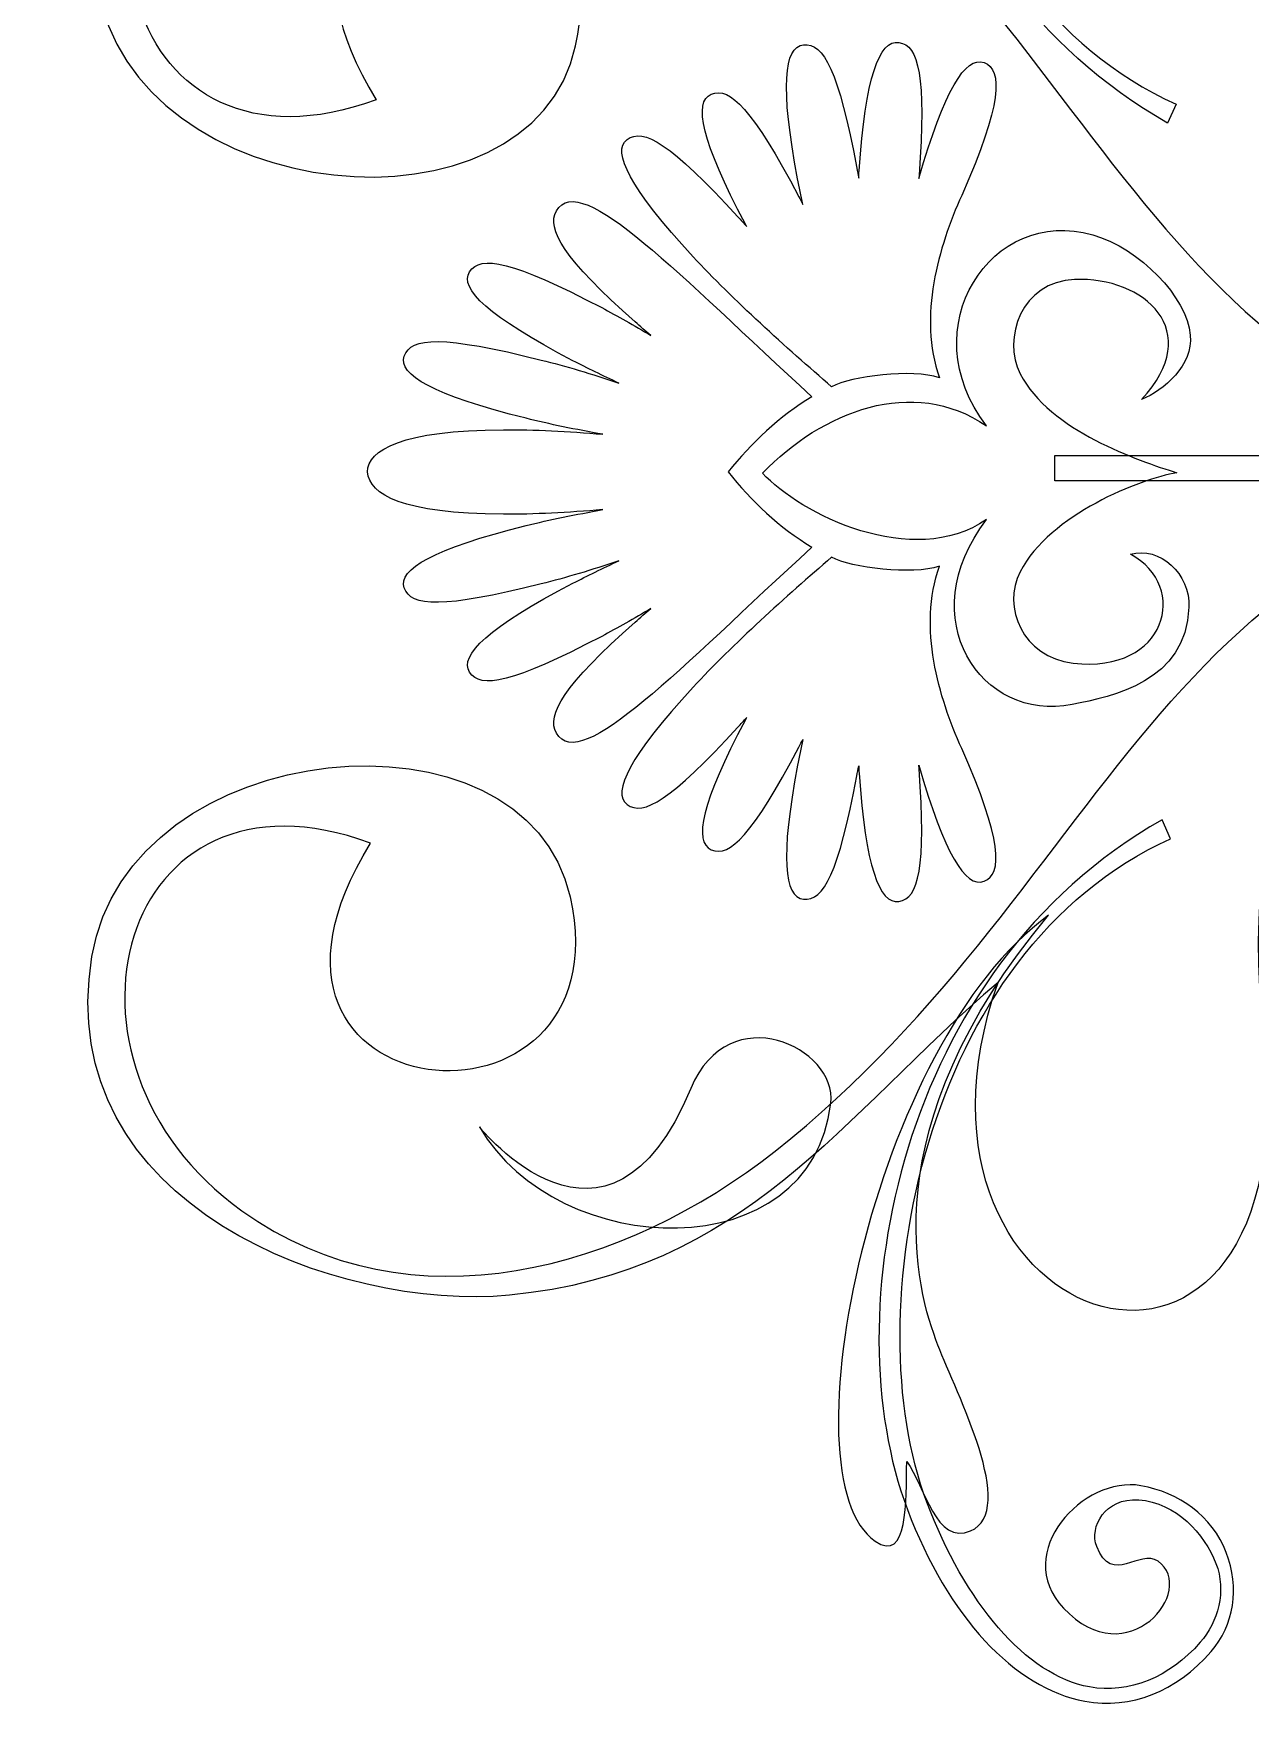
# Model space of a CAD drawing. Header units: millimetres. Extents: x -103 to 104, y -99 to 101.
# Drawn here: x -64.46 to -32.13, y -6.65 to 37.87 of the extents above; entities that cross this region are included whole.
import ezdxf

# ---------------------------------------------------------------- set-up
doc = ezdxf.new("R2010")
doc.units = ezdxf.units.MM
doc.header["$MEASUREMENT"] = 0
doc.layers.add('layer 1', color=7, linetype='Continuous')

msp = doc.modelspace()

# ---------------------------------------------------------------- linework, layer by layer
at = {"layer": 'layer 1', "color": 250}
for points, knots in [([(-34.3307, 35.4941), (-34.3307, 35.4941), (-34.1043, 35.996), (-34.1043, 35.996), (-34.1043, 35.996), (-40.7223, 38.9795), (-42.4581, 48.6447), (-40.5806, 53.6179), (-40.5806, 53.6179), (-39.5732, 56.2847), (-37.944, 58.2253), (-36.2621, 58.5297), (-36.2621, 58.5297), (-35.2181, 58.718), (-34.1312, 58.2744), (-33.3168, 57.3425), (-33.3168, 57.3425), (-32.8443, 56.8033), (-32.6138, 55.9853), (-32.901, 55.2475), (-32.901, 55.2475), (-33.2055, 54.4612), (-33.9549, 53.6269), (-34.9523, 53.5584), (-34.9523, 53.5584), (-35.8561, 53.4951), (-36.2649, 54.2801), (-36.0674, 54.7961), (-36.0674, 54.7961), (-35.662, 55.8528), (-34.9204, 54.842), (-34.4373, 55.1885), (-34.4373, 55.1885), (-33.3785, 55.9446), (-35.2523, 58.2517), (-36.9534, 56.4315), (-36.9534, 56.4315), (-38.3352, 54.952), (-36.4079, 52.9054), (-34.8912, 53.1822), (-34.8912, 53.1822), (-33.8838, 53.3671), (-33.0054, 53.9769), (-32.6255, 54.9565), (-32.6255, 54.9565), (-32.2653, 55.8851), (-32.4192, 56.8932), (-33.0273, 57.589), (-33.0273, 57.589), (-33.9624, 58.6592), (-35.1545, 59.1247), (-36.3828, 58.906), (-36.3828, 58.906), (-38.2567, 58.5654), (-40.0194, 56.6623), (-41.0956, 53.8133), (-41.0956, 53.8133), (-43.0511, 48.6376), (-41.343, 39.4658), (-34.3307, 35.4941)], [0, 0, 0, 0, 0.0625, 0.0625, 0.0625, 0.0625, 0.125, 0.125, 0.125, 0.125, 0.1875, 0.1875, 0.1875, 0.1875, 0.25, 0.25, 0.25, 0.25, 0.3125, 0.3125, 0.3125, 0.3125, 0.375, 0.375, 0.375, 0.375, 0.4375, 0.4375, 0.4375, 0.4375, 0.5, 0.5, 0.5, 0.5, 0.5625, 0.5625, 0.5625, 0.5625, 0.625, 0.625, 0.625, 0.625, 0.6875, 0.6875, 0.6875, 0.6875, 0.75, 0.75, 0.75, 0.75, 0.8125, 0.8125, 0.8125, 0.8125, 0.875, 0.875, 0.875, 0.875, 1, 1, 1, 1]), ([(-21.2263, 26.4387), (-34.2682, 26.4678), (-35.4621, 37.0933), (-44.6121, 44.2948), (-44.6121, 44.2948), (-48.5633, 47.4083), (-54.2676, 49.107), (-58.7751, 45.8779), (-58.7751, 45.8779), (-64.3101, 41.912), (-62.0268, 33.6527), (-55.354, 36.1124), (-55.354, 36.1124), (-59.8619, 43.3856), (-48.5472, 44.3892), (-50.0561, 37.5434), (-50.0561, 37.5434), (-51.2307, 32.2183), (-61.7801, 33.196), (-62.7571, 39.1283), (-62.7571, 39.1283), (-63.8478, 45.7607), (-56.1641, 48.5568), (-51.6678, 48.1235), (-51.6678, 48.1235), (-45.3881, 47.5112), (-42.8318, 43.3481), (-38.6869, 39.8136), (-38.6869, 39.8136), (-42.0084, 49.3191), (-30.3487, 52.7954), (-31.6322, 41.2234), (-31.6322, 41.2234), (-33.2, 27.088), (-21.2263, 26.4387), (-21.2263, 26.4387)], [0, 0, 0, 0, 0.1, 0.1, 0.1, 0.1, 0.2, 0.2, 0.2, 0.2, 0.3, 0.3, 0.3, 0.3, 0.4, 0.4, 0.4, 0.4, 0.5, 0.5, 0.5, 0.5, 0.6, 0.6, 0.6, 0.6, 0.7, 0.7, 0.7, 0.7, 0.8, 0.8, 0.8, 0.8, 1, 1, 1, 1]), ([(-42.5261, 34.2268), (-42.5306, 34.1634), (-42.5334, 34.0988), (-42.5366, 34.0327), (-42.5366, 34.0327), (-42.5542, 34.1226), (-42.5687, 34.2086), (-42.5865, 34.2959), (-42.5865, 34.2959), (-43.0773, 36.887), (-43.4649, 37.6294), (-44.0014, 37.5725), (-44.0014, 37.5725), (-44.5235, 37.5207), (-44.6217, 36.4467), (-44.16, 34.0121), (-44.16, 34.0121), (-44.117, 33.791), (-44.0691, 33.5614), (-44.0175, 33.3298), (-44.0175, 33.3298), (-44.053, 33.3991), (-44.09, 33.4689), (-44.1264, 33.5374), (-44.1264, 33.5374), (-45.3644, 35.8705), (-45.9543, 36.4668), (-46.4521, 36.2592), (-46.4521, 36.2592), (-46.9345, 36.0554), (-46.71, 35.0014), (-45.5452, 32.808), (-45.5452, 32.808), (-45.5361, 32.7861), (-45.5219, 32.7641), (-45.5102, 32.7421), (-45.5102, 32.7421), (-45.5887, 32.8307), (-45.6664, 32.918), (-45.7462, 33.0021), (-45.7462, 33.0021), (-47.5368, 34.9517), (-48.2617, 35.3817), (-48.6891, 35.0546), (-48.6891, 35.0546), (-49.1044, 34.737), (-48.6179, 33.773), (-46.9345, 31.9429), (-46.9345, 31.9429), (-45.8866, 30.8081), (-44.4479, 29.5115), (-43.2555, 28.4905), (-43.2555, 28.4905), (-42.7387, 28.7686), (-41.1073, 28.9717), (-40.3944, 28.7292), (-40.3944, 28.7292), (-40.9644, 30.3638), (-40.4132, 32.2003), (-39.8017, 33.5736), (-39.8017, 33.5736), (-38.7258, 35.9863), (-38.7021, 36.9116), (-39.2082, 37.0978), (-39.2082, 37.0978), (-39.698, 37.2789), (-40.2645, 36.3711), (-40.9368, 34.0173), (-40.9368, 34.0173), (-40.9363, 34.0483), (-40.934, 34.0795), (-40.9299, 34.1097), (-40.9299, 34.1097), (-40.7506, 36.7408), (-40.9368, 37.5543), (-41.472, 37.6352), (-41.472, 37.6352), (-41.99, 37.7135), (-42.3579, 36.6982), (-42.5261, 34.2268)], [0, 0, 0, 0, 0.047619, 0.047619, 0.047619, 0.0476191, 0.0952381, 0.0952381, 0.0952381, 0.0952381, 0.1428571, 0.1428571, 0.1428571, 0.1428572, 0.1904762, 0.1904762, 0.1904762, 0.1904762, 0.2380952, 0.2380952, 0.2380952, 0.2380952, 0.2857143, 0.2857143, 0.2857143, 0.2857143, 0.3333333, 0.3333333, 0.3333333, 0.3333333, 0.3809524, 0.3809524, 0.3809524, 0.3809524, 0.4285714, 0.4285714, 0.4285714, 0.4285714, 0.4761905, 0.4761905, 0.4761905, 0.4761905, 0.5238095, 0.5238095, 0.5238095, 0.5238095, 0.5714286, 0.5714286, 0.5714286, 0.5714286, 0.6190476, 0.6190476, 0.6190476, 0.6190476, 0.6666667, 0.6666667, 0.6666667, 0.6666667, 0.7142857, 0.7142857, 0.7142857, 0.7142857, 0.7619048, 0.7619048, 0.7619048, 0.7619048, 0.8095238, 0.8095238, 0.8095238, 0.8095238, 0.8571429, 0.8571429, 0.8571429, 0.8571429, 0.9047619, 0.9047619, 0.9047619, 0.9047619, 1, 1, 1, 1]), ([(-50.5681, 33.1611), (-50.8414, 32.6826), (-50.3635, 31.8789), (-48.477, 30.2112), (-48.477, 30.2112), (-48.3424, 30.093), (-48.2022, 29.9706), (-48.0563, 29.8492), (-48.0563, 29.8492), (-48.5044, 30.1206), (-48.946, 30.3715), (-49.3638, 30.5902), (-49.3638, 30.5902), (-51.7434, 31.8343), (-52.5791, 31.9979), (-52.8739, 31.542), (-52.8739, 31.542), (-53.1602, 31.0983), (-52.3632, 30.3483), (-50.1268, 29.1793), (-50.1268, 29.1793), (-49.7492, 28.9826), (-49.337, 28.7842), (-48.9083, 28.5856), (-48.9083, 28.5856), (-49.6195, 28.8242), (-50.3256, 29.0402), (-50.9703, 29.1992), (-50.9703, 29.1992), (-53.5821, 29.8524), (-54.4324, 29.8143), (-54.6086, 29.3034), (-54.6086, 29.3034), (-54.7804, 28.8067), (-53.8272, 28.2622), (-51.3739, 27.6505), (-51.3739, 27.6505), (-50.7498, 27.4947), (-50.0516, 27.3519), (-49.337, 27.2271), (-49.337, 27.2271), (-50.2494, 27.3033), (-51.1663, 27.3519), (-51.9769, 27.3479), (-51.9769, 27.3479), (-54.6674, 27.3337), (-55.5858, 26.8113), (-55.5858, 26.2248), (-55.5858, 26.2248), (-55.5255, 25.6213), (-54.6674, 25.1159), (-51.9769, 25.1027), (-51.9769, 25.1027), (-51.1663, 25.0977), (-50.2494, 25.1468), (-49.337, 25.2244), (-49.337, 25.2244), (-50.0516, 25.0977), (-50.7498, 24.9554), (-51.3739, 24.8002), (-51.3739, 24.8002), (-53.8272, 24.1885), (-54.7804, 23.6434), (-54.6086, 23.1462), (-54.6086, 23.1462), (-54.4324, 22.6366), (-53.5821, 22.5977), (-50.9703, 23.2509), (-50.9703, 23.2509), (-50.3256, 23.4125), (-49.6195, 23.6259), (-48.9083, 23.8652), (-48.9083, 23.8652), (-49.337, 23.6674), (-49.7492, 23.4668), (-50.1268, 23.2702), (-50.1268, 23.2702), (-52.3632, 22.1032), (-53.1602, 21.3497), (-52.8739, 20.9075), (-52.8739, 20.9075), (-52.5791, 20.4524), (-51.7434, 20.614), (-49.3638, 21.8593), (-49.3638, 21.8593), (-48.946, 22.0773), (-48.5044, 22.3288), (-48.0563, 22.6004), (-48.0563, 22.6004), (-48.2022, 22.4776), (-48.3424, 22.3573), (-48.477, 22.2383), (-48.477, 22.2383), (-50.3635, 20.5712), (-50.8414, 19.7669), (-50.5681, 19.2896), (-50.5681, 19.2896), (-49.9271, 18.1696), (-47.2665, 21.0472), (-43.7799, 24.2267), (-43.7799, 24.2267), (-44.6356, 24.7356), (-45.3958, 25.4682), (-46.0065, 26.2248), (-46.0065, 26.2248), (-45.3958, 26.9833), (-44.6356, 27.714), (-43.7799, 28.2235), (-43.7799, 28.2235), (-47.2665, 31.4035), (-49.9271, 34.2811), (-50.5681, 33.1611)], [0, 0, 0, 0, 0.0344828, 0.0344828, 0.0344828, 0.0344828, 0.0689655, 0.0689655, 0.0689655, 0.0689655, 0.1034483, 0.1034483, 0.1034483, 0.1034483, 0.137931, 0.137931, 0.137931, 0.137931, 0.1724138, 0.1724138, 0.1724138, 0.1724138, 0.2068966, 0.2068966, 0.2068966, 0.2068966, 0.2413793, 0.2413793, 0.2413793, 0.2413793, 0.2758621, 0.2758621, 0.2758621, 0.2758621, 0.3103448, 0.3103448, 0.3103448, 0.3103448, 0.3448276, 0.3448276, 0.3448276, 0.3448276, 0.3793103, 0.3793103, 0.3793103, 0.3793104, 0.4137931, 0.4137931, 0.4137931, 0.4137931, 0.4482759, 0.4482759, 0.4482759, 0.4482759, 0.4827586, 0.4827586, 0.4827586, 0.4827586, 0.5172414, 0.5172414, 0.5172414, 0.5172414, 0.5517241, 0.5517241, 0.5517241, 0.5517241, 0.5862069, 0.5862069, 0.5862069, 0.5862069, 0.6206897, 0.6206897, 0.6206897, 0.6206897, 0.6551724, 0.6551724, 0.6551724, 0.6551724, 0.6896552, 0.6896552, 0.6896552, 0.6896552, 0.7241379, 0.7241379, 0.7241379, 0.7241379, 0.7586207, 0.7586207, 0.7586207, 0.7586207, 0.7931034, 0.7931034, 0.7931034, 0.7931035, 0.8275862, 0.8275862, 0.8275862, 0.8275862, 0.862069, 0.862069, 0.862069, 0.862069, 0.8965517, 0.8965517, 0.8965517, 0.8965517, 0.9310345, 0.9310345, 0.9310345, 0.9310345, 1, 1, 1, 1]), ([(-39.138, 27.4474), (-41.1073, 28.7932), (-43.5043, 27.8303), (-45.0934, 26.1949), (-45.0934, 26.1949), (-44.099, 25.1042), (-41.1073, 23.6169), (-39.138, 24.9631), (-39.138, 24.9631), (-41.1578, 22.3443), (-39.2776, 19.5561), (-36.8652, 20.0488), (-36.8652, 20.0488), (-35.7887, 20.2686), (-33.8462, 20.6418), (-33.7642, 22.6321), (-33.7642, 22.6321), (-33.7276, 23.5199), (-34.5417, 24.2622), (-35.3202, 24.0385), (-35.3202, 24.0385), (-33.7276, 23.1869), (-34.3572, 20.8533), (-36.8393, 21.1487), (-36.8393, 21.1487), (-38.1929, 21.3111), (-38.7335, 22.6398), (-38.2488, 23.5768), (-38.2488, 23.5768), (-37.4603, 25.0977), (-35.0507, 26.0444), (-34.0852, 26.2047), (-34.0852, 26.2047), (-35.1117, 26.5287), (-37.4586, 27.3117), (-38.2488, 28.8339), (-38.2488, 28.8339), (-38.7335, 29.7702), (-38.2091, 31.2821), (-36.8027, 31.3376), (-36.8027, 31.3376), (-34.9484, 31.4133), (-33.3183, 29.9682), (-35.024, 28.1524), (-35.024, 28.1524), (-34.4302, 28.3748), (-33.652, 29.0783), (-33.7276, 29.8561), (-33.7276, 29.8561), (-33.8235, 30.8804), (-35.0606, 32.155), (-36.3208, 32.5248), (-36.3208, 32.5248), (-38.9989, 33.3112), (-41.1578, 30.065), (-39.138, 27.4474)], [0, 0, 0, 0, 0.0666667, 0.0666667, 0.0666667, 0.0666667, 0.1333333, 0.1333333, 0.1333333, 0.1333333, 0.2, 0.2, 0.2, 0.2, 0.2666667, 0.2666667, 0.2666667, 0.2666667, 0.3333333, 0.3333333, 0.3333333, 0.3333333, 0.4, 0.4, 0.4, 0.4, 0.4666667, 0.4666667, 0.4666667, 0.4666667, 0.5333333, 0.5333333, 0.5333333, 0.5333333, 0.6, 0.6, 0.6, 0.6, 0.6666667, 0.6666667, 0.6666667, 0.6666667, 0.7333333, 0.7333333, 0.7333333, 0.7333333, 0.8, 0.8, 0.8, 0.8, 0.8666667, 0.8666667, 0.8666667, 0.8666667, 1, 1, 1, 1]), ([(-37.3229, 25.9886), (-37.3229, 25.9886), (-19.6947, 25.9886), (-19.6947, 25.9886), (-19.6947, 25.9886), (-19.6947, 25.9886), (-19.6947, 26.6612), (-19.6947, 26.6612), (-19.6947, 26.6612), (-19.6947, 26.6612), (-37.3229, 26.6612), (-37.3229, 26.6612), (-37.3229, 26.6612), (-37.3229, 26.6612), (-37.3229, 25.9886), (-37.3229, 25.9886)], [0, 0, 0, 0, 0.2, 0.2, 0.2, 0.2, 0.4, 0.4, 0.4, 0.4, 0.6, 0.6, 0.6, 0.6, 1, 1, 1, 1]), ([(-21.3727, 26.0418), (-34.4159, 26.0119), (-35.6093, 15.3859), (-44.7598, 8.183), (-44.7598, 8.183), (-48.7105, 5.0701), (-54.4149, 3.3728), (-58.9232, 6.6013), (-58.9232, 6.6013), (-64.4574, 10.5679), (-62.1739, 18.8273), (-55.5017, 16.3655), (-55.5017, 16.3655), (-60.0103, 9.0922), (-48.6941, 8.09), (-50.2038, 14.9365), (-50.2038, 14.9365), (-51.3788, 20.2609), (-61.9282, 19.2832), (-62.9059, 13.3522), (-62.9059, 13.3522), (-63.9947, 6.7198), (-56.3108, 3.9223), (-51.8161, 4.3576), (-51.8161, 4.3576), (-45.5361, 4.9688), (-42.9794, 9.1311), (-38.8345, 12.6669), (-38.8345, 12.6669), (-42.1569, 3.162), (-30.4974, -0.3149), (-31.7797, 11.2571), (-31.7797, 11.2571), (-33.3477, 25.3918), (-21.3727, 26.0418), (-21.3727, 26.0418)], [0, 0, 0, 0, 0.1, 0.1, 0.1, 0.1, 0.2, 0.2, 0.2, 0.2, 0.3, 0.3, 0.3, 0.3, 0.4, 0.4, 0.4, 0.4, 0.5, 0.5, 0.5, 0.5, 0.6, 0.6, 0.6, 0.6, 0.7, 0.7, 0.7, 0.7, 0.8, 0.8, 0.8, 0.8, 1, 1, 1, 1]), ([(-42.5261, 18.2246), (-42.5306, 18.2873), (-42.5334, 18.3513), (-42.5366, 18.4161), (-42.5366, 18.4161), (-42.5542, 18.3288), (-42.5687, 18.2407), (-42.5865, 18.1553), (-42.5865, 18.1553), (-43.0773, 15.5631), (-43.4649, 14.8215), (-44.0014, 14.877), (-44.0014, 14.877), (-44.5235, 14.9313), (-44.6217, 16.0028), (-44.16, 18.4373), (-44.16, 18.4373), (-44.117, 18.6599), (-44.0691, 18.8874), (-44.0175, 19.1214), (-44.0175, 19.1214), (-44.053, 19.0516), (-44.09, 18.9825), (-44.1264, 18.9146), (-44.1264, 18.9146), (-45.3644, 16.5783), (-45.9543, 15.9828), (-46.4521, 16.1922), (-46.4521, 16.1922), (-46.9345, 16.3934), (-46.71, 17.4492), (-45.5452, 19.6421), (-45.5452, 19.6421), (-45.5361, 19.664), (-45.5219, 19.6866), (-45.5102, 19.7066), (-45.5102, 19.7066), (-45.5887, 19.6194), (-45.6664, 19.5334), (-45.7462, 19.448), (-45.7462, 19.448), (-47.5368, 17.4984), (-48.2617, 17.0705), (-48.6891, 17.395), (-48.6891, 17.395), (-49.1044, 17.7118), (-48.6179, 18.6773), (-46.9345, 20.5079), (-46.9345, 20.5079), (-45.8866, 21.6433), (-44.4479, 22.9373), (-43.2555, 23.9597), (-43.2555, 23.9597), (-42.7387, 23.6815), (-41.1073, 23.4786), (-40.3944, 23.7209), (-40.3944, 23.7209), (-40.9644, 22.0857), (-40.4132, 20.2493), (-39.8017, 18.877), (-39.8017, 18.877), (-38.7258, 16.4638), (-38.7021, 15.5404), (-39.2082, 15.3517), (-39.2082, 15.3517), (-39.698, 15.1706), (-40.2645, 16.079), (-40.9368, 18.4328), (-40.9368, 18.4328), (-40.9363, 18.4031), (-40.934, 18.3701), (-40.9299, 18.3404), (-40.9299, 18.3404), (-40.7506, 15.7104), (-40.9368, 14.8958), (-41.472, 14.8162), (-41.472, 14.8162), (-41.99, 14.7387), (-42.3579, 15.7525), (-42.5261, 18.2246)], [0, 0, 0, 0, 0.047619, 0.047619, 0.047619, 0.0476191, 0.0952381, 0.0952381, 0.0952381, 0.0952381, 0.1428571, 0.1428571, 0.1428571, 0.1428572, 0.1904762, 0.1904762, 0.1904762, 0.1904762, 0.2380952, 0.2380952, 0.2380952, 0.2380952, 0.2857143, 0.2857143, 0.2857143, 0.2857143, 0.3333333, 0.3333333, 0.3333333, 0.3333333, 0.3809524, 0.3809524, 0.3809524, 0.3809524, 0.4285714, 0.4285714, 0.4285714, 0.4285714, 0.4761905, 0.4761905, 0.4761905, 0.4761905, 0.5238095, 0.5238095, 0.5238095, 0.5238095, 0.5714286, 0.5714286, 0.5714286, 0.5714286, 0.6190476, 0.6190476, 0.6190476, 0.6190476, 0.6666667, 0.6666667, 0.6666667, 0.6666667, 0.7142857, 0.7142857, 0.7142857, 0.7142857, 0.7619048, 0.7619048, 0.7619048, 0.7619048, 0.8095238, 0.8095238, 0.8095238, 0.8095238, 0.8571429, 0.8571429, 0.8571429, 0.8571429, 0.9047619, 0.9047619, 0.9047619, 0.9047619, 1, 1, 1, 1]), ([(-34.4777, 16.9851), (-34.4777, 16.9851), (-34.2517, 16.4832), (-34.2517, 16.4832), (-34.2517, 16.4832), (-40.8696, 13.501), (-42.6055, 3.8338), (-40.7278, -1.1381), (-40.7278, -1.1381), (-39.7202, -3.8068), (-38.0923, -5.7448), (-36.4085, -6.0494), (-36.4085, -6.0494), (-35.3645, -6.238), (-34.2802, -5.7952), (-33.4647, -4.8628), (-33.4647, -4.8628), (-32.9915, -4.3222), (-32.7625, -3.5053), (-33.0489, -2.767), (-33.0489, -2.767), (-33.3532, -1.9807), (-34.1013, -1.1477), (-35.0999, -1.0779), (-35.0999, -1.0779), (-36.0034, -1.0146), (-36.4124, -1.8009), (-36.2138, -2.3169), (-36.2138, -2.3169), (-35.8101, -3.3728), (-35.0683, -2.3621), (-34.5837, -2.7088), (-34.5837, -2.7088), (-33.5259, -3.4641), (-35.3998, -5.7731), (-37.1007, -3.9517), (-37.1007, -3.9517), (-38.4823, -2.4721), (-36.556, -0.4262), (-35.0392, -0.7029), (-35.0392, -0.7029), (-34.0311, -0.8877), (-33.1535, -1.497), (-32.7724, -2.4773), (-32.7724, -2.4773), (-32.4124, -3.4064), (-32.5673, -4.414), (-33.1747, -5.109), (-33.1747, -5.109), (-34.1111, -6.1785), (-35.3028, -6.6468), (-36.5297, -6.4255), (-36.5297, -6.4255), (-38.4037, -6.0867), (-40.1677, -4.1818), (-41.2447, -1.3333), (-41.2447, -1.3333), (-43.1991, 3.843), (-41.4907, 13.0142), (-34.4777, 16.9851)], [0, 0, 0, 0, 0.0625, 0.0625, 0.0625, 0.0625, 0.125, 0.125, 0.125, 0.125, 0.1875, 0.1875, 0.1875, 0.1875, 0.25, 0.25, 0.25, 0.25, 0.3125, 0.3125, 0.3125, 0.3125, 0.375, 0.375, 0.375, 0.375, 0.4375, 0.4375, 0.4375, 0.4375, 0.5, 0.5, 0.5, 0.5, 0.5625, 0.5625, 0.5625, 0.5625, 0.625, 0.625, 0.625, 0.625, 0.6875, 0.6875, 0.6875, 0.6875, 0.75, 0.75, 0.75, 0.75, 0.8125, 0.8125, 0.8125, 0.8125, 0.875, 0.875, 0.875, 0.875, 1, 1, 1, 1]), ([(-37.4932, 14.4489), (-42.2505, 8.7805), (-40.9986, 4.4933), (-40.4329, 3.0295), (-40.4329, 3.0295), (-39.9372, 1.7466), (-38.3057, -1.3645), (-39.5648, -1.903), (-39.5648, -1.903), (-40.4821, -2.2962), (-40.7805, -0.7211), (-41.2616, -0.0589), (-41.2616, -0.0589), (-41.279, -1.1027), (-41.2178, -2.7773), (-42.1, -2.1759), (-42.1, -2.1759), (-44.5537, -0.4986), (-42.1503, 11.0955), (-37.4932, 14.4489)], [0, 0, 0, 0, 0.1666667, 0.1666667, 0.1666667, 0.1666667, 0.3333333, 0.3333333, 0.3333333, 0.3333333, 0.5, 0.5, 0.5, 0.5, 0.6666667, 0.6666667, 0.6666667, 0.6666667, 1, 1, 1, 1]), ([(-46.9972, 9.8475), (-45.978, 12.2912), (-43.1083, 10.9403), (-43.2784, 9.4556), (-43.2784, 9.4556), (-43.7876, 5.0365), (-50.5138, 5.2499), (-52.6134, 8.8297), (-52.6134, 8.8297), (-52.6134, 8.8297), (-49.2067, 4.5374), (-46.9972, 9.8475)], [0, 0, 0, 0, 0.25, 0.25, 0.25, 0.25, 0.5, 0.5, 0.5, 0.5, 1, 1, 1, 1])]:
    msp.add_open_spline(points, degree=3, knots=knots, dxfattribs=at)

doc.saveas('drawing.dxf')
